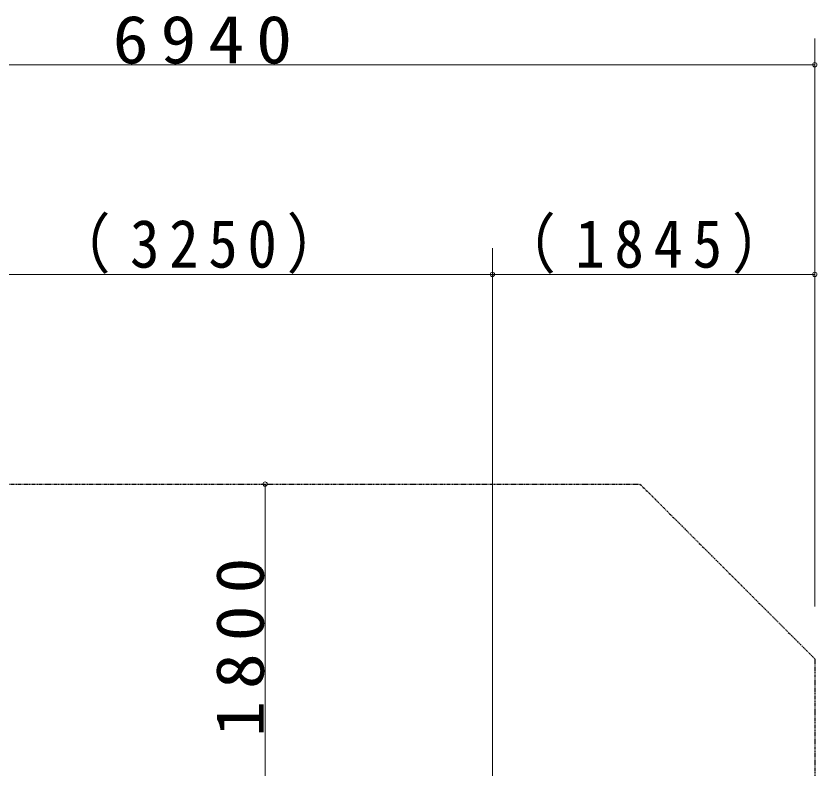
# Model space of a CAD drawing. Units: millimetres at full size, with parts at other scales. Extents: x -19540 to 51, y -990 to 13350.
# Drawn here: x -3707 to -2179, y 3171 to 4607 of the extents above; entities that cross this region are included whole.
import ezdxf

# ---------------------------------------------------------------- set-up
doc = ezdxf.new("R2010")
doc.units = ezdxf.units.MM
doc.linetypes.add('USER3', pattern=[8, 3, -1, 1, -1, 1, -1])
doc.layers.add('線', color=2, linetype='Continuous', lineweight=25)
doc.layers.add('補助', color=2, linetype='Continuous', lineweight=13)
doc.styles.add('ＭＳ ゴシック', font='')
doc.styles.get('ＭＳ ゴシック').set_extended_font_data('MS Gothic')

# ---------------------------------------------------------------- blocks, each defined once
blk = doc.blocks.new('dimension_origin')
at = {"color": 0, "linetype": 'Continuous', "lineweight": -2}
blk.add_circle((0, 0), 1.25, dxfattribs=at)

msp = doc.modelspace()

# ---------------------------------------------------------------- linework, layer by layer
at = {"layer": '線', "linetype": 'USER3'}
for p, q in [((-4163.033, 3714.233), (-2516.667, 3714.233)), ((-2516.667, 3714.233), (-2183.333, 3380.9)), ((-2183.333, 3380.9), (-2183.333, 2433.333))]:
    msp.add_line(p, q, dxfattribs=at)
at = {"layer": '補助'}
for p, q in [((-2183.333, 3480.9), (-2183.333, 4564.233)), ((-4496.367, 4514.233), (-2183.333, 4514.233)), ((-2798.183, 3107.117), (-2798.183, 4164.233)), ((-2798.183, 3107.117), (-2798.183, 4164.233)), ((-2183.333, 3480.9), (-2183.333, 4164.233)), ((-3881.517, 4114.233), (-2798.183, 4114.233)), ((-2798.183, 4114.233), (-2183.333, 4114.233)), ((-3231.517, 3114.233), (-3231.517, 3714.233))]:
    msp.add_line(p, q, dxfattribs=at)

# ---------------------------------------------------------------- block references
at = {"layer": '補助', "xscale": 3.33, "yscale": 3.33}
for p, rotation in [((-2183.333, 4514.233), 180), ((-2798.183, 4114.233), 180), ((-2183.333, 4114.233), 180), ((-3231.517, 3714.233), 270)]:
    msp.add_blockref('dimension_origin', p, dxfattribs=dict(at, rotation=rotation))
msp.add_blockref('dimension_origin', (-2798.183, 4114.233), dxfattribs=at)

# ---------------------------------------------------------------- texts
at = {"layer": '補助', "char_height": 91.64, "attachment_point": 8, "style": 'ＭＳ ゴシック'}
for s, insert in [('\\T1.33;\\W1.1;6940', (-3339.85, 4515.233)), ('\\T1.33;\\W0.9;（3250）', (-3339.85, 4115.233)), ('\\T1.33;\\W0.9;（1845）', (-2490.758, 4115.233))]:
    msp.add_mtext(s, dxfattribs=dict(at, insert=insert))
at = {"layer": '補助', "insert": (-3232.517, 3414.233), "char_height": 91.64, "attachment_point": 8, "rotation": 90, "style": 'ＭＳ ゴシック'}
msp.add_mtext('\\T1.33;\\W1.1;1800', dxfattribs=at)

doc.saveas('drawing.dxf')
